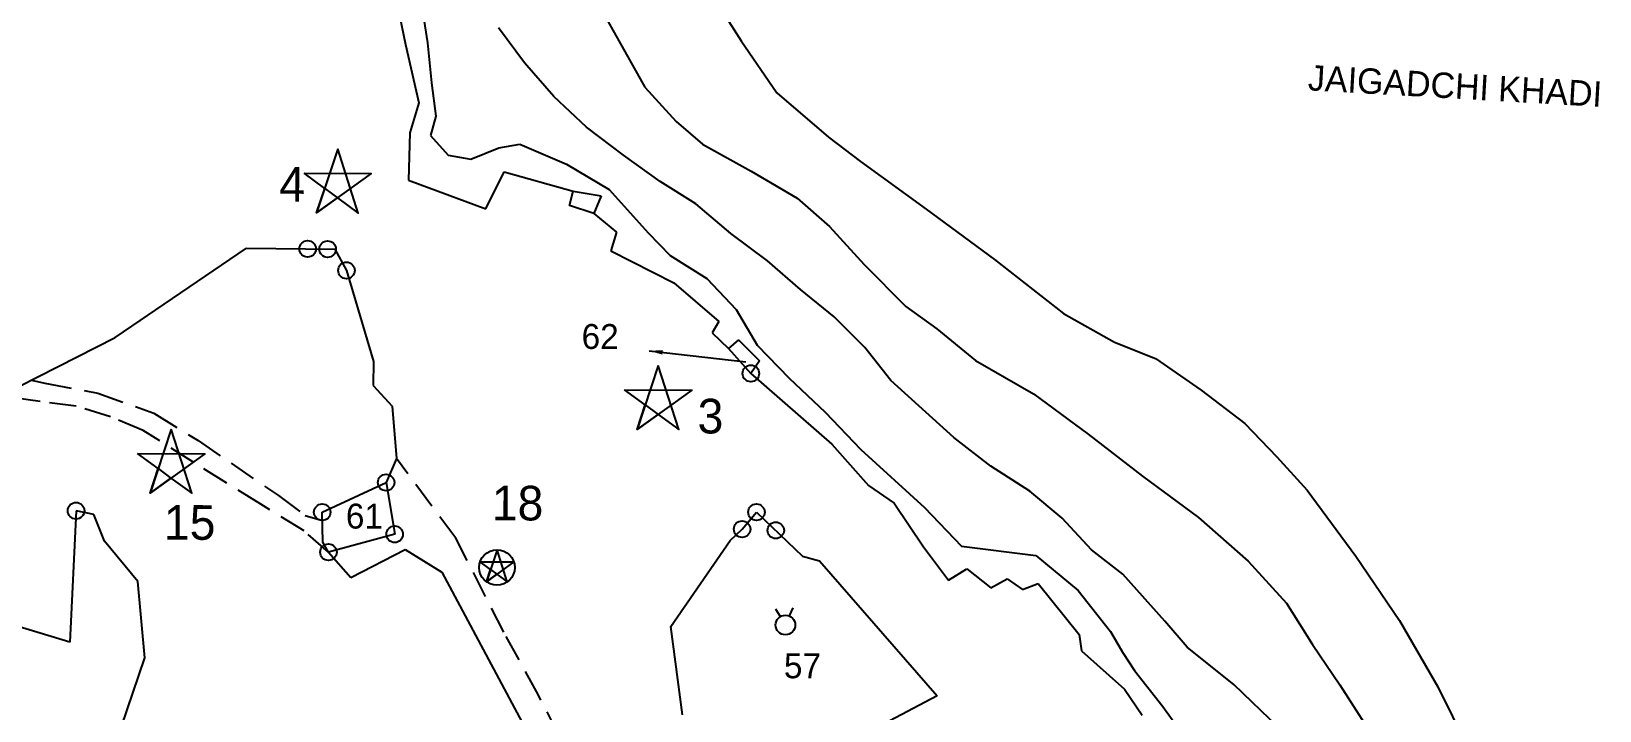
# Model space of a CAD drawing. Header units: metres. Extents: x 309704 to 311522, y 1912409 to 1914284.
# Drawn here: x 310895.7 to 311188.2, y 1912916.2 to 1913042.8 of the extents above; entities that cross this region are included whole.
import ezdxf

# ---------------------------------------------------------------- set-up
doc = ezdxf.new("R2010")
doc.units = ezdxf.units.M
doc.linetypes.add('DASHED', pattern=[0.75, 0.5, -0.25])
for name, color, linetype in [('LINE_CARTTRACK', 2, 'DASHED'), ('LINE_WATER', 4, 'Continuous'), ('POLY_PARCEL', 6, 'Continuous'), ('POLY_WATER', 4, 'Continuous'), ('TEXT_MAPIN', 7, 'Continuous'), ('TEXT_MAPOUT', 7, 'Continuous'), ('TEXT_PARCEL', 7, 'Continuous')]:
    doc.layers.add(name, color=color, linetype=linetype)
doc.styles.add('TEXT_MAP', font='')
doc.styles.get('TEXT_MAP').set_extended_font_data('Kruti Dev 050')
doc.dimstyles.get("Standard").update_dxf_attribs({"dimtxt": 0.18, "dimasz": 0.18, "dimexe": 0.18, "dimexo": 0.0625, "dimgap": 0.09, "dimtad": 0, "dimtih": 1, "dimtoh": 1, "dimdec": 4, "dimzin": 0, "dimdsep": 46, "dimtxsty": 'Standard', "dimcen": 0.09, "dimadec": 0, "dimazin": 0, "dimtfac": 1, "dimtdec": 4, "dimtofl": 0, "dimtmove": 0, "dimatfit": 3, "dimfxl": 1, "dimtolj": 1, "dimtzin": 0, "dimarcsym": 0})

msp = doc.modelspace()

# ---------------------------------------------------------------- linework, layer by layer
for points in [[(310952.87, 1913020.93), (310948.93, 1913009.01), (310952.82, 1913011.81), (310956.68, 1913008.97)], [(310946.57, 1913016.39), (310959.12, 1913016.34), (310948.92, 1913009), (310950.43, 1913013.57)], [(311012.65, 1912980.57), (311008.71, 1912968.65), (311012.6, 1912971.45), (311016.46, 1912968.61)], [(311006.35, 1912976.03), (311018.9, 1912975.98), (311008.7, 1912968.65), (311010.21, 1912973.21)], [(310921.81, 1912968.69), (310917.87, 1912956.78), (310921.76, 1912959.57), (310925.63, 1912956.74)], [(310915.51, 1912964.16), (310928.06, 1912964.1), (310917.87, 1912956.77), (310919.37, 1912961.33)], [(310982.58, 1912946.22), (310980.61, 1912940.26), (310982.55, 1912941.66), (310984.49, 1912940.25)], [(310979.43, 1912943.96), (310985.7, 1912943.93), (310980.6, 1912940.26), (310981.36, 1912942.54)]]:
    msp.add_lwpolyline(points, close=True)
for points in [[(310950.43, 1913013.57), (310952.82, 1913011.81)], [(311010.21, 1912973.21), (311012.6, 1912971.45)], [(310919.37, 1912961.33), (310921.76, 1912959.57)], [(310981.36, 1912942.54), (310982.55, 1912941.66)], [(311034.52, 1912935.17), (311035.4, 1912933.75)], [(311037.73, 1912935.41), (311037.08, 1912933.87)]]:
    msp.add_lwpolyline(points)
for centre, radius in [((310947.25, 1913002.29), 1.54), ((310950.97, 1913002.25), 1.54), ((310954.49, 1912998.28), 1.54), ((311029.91, 1912979.08), 1.54), ((310961.88, 1912958.74), 1.54), ((310904.06, 1912953.48), 1.54), ((310949.96, 1912953.21), 1.54), ((311030.96, 1912953.21), 1.54), ((310963.48, 1912949.1), 1.54), ((311028.28, 1912950.05), 1.54), ((311034.56, 1912949.83), 1.54), ((310951.13, 1912945.76), 1.54), ((310982.56, 1912942.9), 3.31), ((311036.36, 1912932.19), 1.83)]:
    msp.add_circle(centre, radius)
at = {"layer": 'LINE_CARTTRACK', "ltscale": 10}
for p, q in [((310895.73, 1912977.82), (310898.22, 1912977.28)), ((310898.22, 1912977.28), (310908.1, 1912975.41)), ((310897.39, 1912973.84), (310889.97, 1912974.88)), ((310904.06, 1912972.96), (310897.39, 1912973.84)), ((310908.1, 1912975.41), (310918.59, 1912971.66)), ((310910.46, 1912970.99), (310904.06, 1912972.96)), ((310916.59, 1912968.43), (310910.46, 1912970.99)), ((310918.59, 1912971.66), (310926.8, 1912966.56)), ((310926, 1912962.47), (310916.59, 1912968.43)), ((310926.8, 1912966.56), (310941.79, 1912956.3)), ((310938.53, 1912954.69), (310926, 1912962.47)), ((310974.91, 1912948.35), (310963.82, 1912963.22)), ((310941.79, 1912956.3), (310946.81, 1912952.57)), ((310946.57, 1912949.72), (310938.53, 1912954.69)), ((310946.81, 1912952.57), (310949.99, 1912951.65)), ((310951.13, 1912945.76), (310946.57, 1912949.72)), ((310983.84, 1912930.84), (310974.91, 1912948.35)), ((310990.29, 1912919.12), (310983.84, 1912930.84)), ((310994.18, 1912911.53), (310990.29, 1912919.12))]:
    msp.add_line(p, q, dxfattribs=at)
at = {"layer": 'LINE_WATER'}
for p, q in [((310968.47, 1913047.82), (310969.62, 1913040.72)), ((311002.42, 1913046.16), (311010.11, 1913032.43)), ((311024.94, 1913046.02), (311028.13, 1913041.1)), ((310987.7, 1913036.98), (310982.85, 1913043.52)), ((311028.13, 1913041.1), (311034.78, 1913031.37)), ((310969.62, 1913040.72), (310970.34, 1913033.26)), ((310993.16, 1913030.72), (310987.7, 1913036.98)), ((310970.34, 1913033.26), (310971.17, 1913027.02)), ((311010.11, 1913032.43), (311016.01, 1913026.03)), ((310999.27, 1913024.96), (310993.16, 1913030.72)), ((311034.78, 1913031.37), (311044.41, 1913023.13)), ((310971.17, 1913027.02), (310970.19, 1913023.45)), ((311006.18, 1913019.77), (310999.27, 1913024.96)), ((311016.01, 1913026.03), (311020.91, 1913021.78)), ((310970.19, 1913023.45), (310973.44, 1913019.78)), ((310977.71, 1913019.04), (310982.92, 1913021.1)), ((310982.92, 1913021.1), (310986.84, 1913021.79)), ((310986.84, 1913021.79), (310995.55, 1913018.1)), ((311020.91, 1913021.78), (311029.97, 1913016.79)), ((311044.41, 1913023.13), (311050.36, 1913018.58)), ((310973.44, 1913019.78), (310977.71, 1913019.04)), ((310995.55, 1913018.1), (311003.46, 1913013.33)), ((311013.01, 1913014.87), (311006.18, 1913019.77)), ((311050.36, 1913018.58), (311062.63, 1913009.68)), ((311019.64, 1913010.68), (311013.01, 1913014.87)), ((311029.97, 1913016.79), (311038.52, 1913011.74)), ((311003.46, 1913013.33), (311010.78, 1913005.28)), ((311026.18, 1913005.13), (311019.64, 1913010.68)), ((311038.52, 1913011.74), (311044.57, 1913006.48)), ((311062.63, 1913009.68), (311075.34, 1913000.3)), ((311044.57, 1913006.48), (311051.03, 1912999.36)), ((311010.78, 1913005.28), (311014.89, 1913001.03)), ((311033.01, 1913000.09), (311026.18, 1913005.13)), ((311014.89, 1913001.03), (311021.73, 1912996.77)), ((311075.34, 1913000.3), (311088.2, 1912990.27)), ((311039.2, 1912994.75), (311033.01, 1913000.09)), ((311051.03, 1912999.36), (311058.82, 1912991.58)), ((311021.73, 1912996.77), (311027.19, 1912991.01)), ((311045.46, 1912989.64), (311039.2, 1912994.75)), ((311058.82, 1912991.58), (311064.58, 1912987.4)), ((311027.19, 1912991.01), (311031.07, 1912984.33)), ((311051.14, 1912983.88), (311045.46, 1912989.64)), ((311088.2, 1912990.27), (311097.73, 1912984.89)), ((311064.58, 1912987.4), (311071.84, 1912981.49)), ((311031.07, 1912984.33), (311037.04, 1912978.21)), ((311056.03, 1912977.77), (311051.14, 1912983.88)), ((311097.73, 1912984.89), (311105.36, 1912981.89)), ((311071.84, 1912981.49), (311082.62, 1912975.28)), ((311105.36, 1912981.89), (311113.89, 1912975.97)), ((311037.04, 1912978.21), (311043.8, 1912971.88)), ((311067.76, 1912967.11), (311056.03, 1912977.77)), ((311082.62, 1912975.28), (311092.82, 1912967.78)), ((311113.89, 1912975.97), (311122.05, 1912969.74)), ((311043.8, 1912971.88), (311050.41, 1912964.9)), ((311122.05, 1912969.74), (311128.04, 1912963.51)), ((311074.66, 1912961.77), (311067.76, 1912967.11)), ((311092.82, 1912967.78), (311102.94, 1912959.93)), ((311050.41, 1912964.9), (311062.28, 1912954.09)), ((311128.04, 1912963.51), (311133.66, 1912957.29)), ((311081.93, 1912957.16), (311074.66, 1912961.77)), ((311102.94, 1912959.93), (311113.42, 1912952.21)), ((311087.97, 1912952.11), (311081.93, 1912957.16)), ((311133.66, 1912957.29), (311142.73, 1912945.01)), ((311062.28, 1912954.09), (311069.17, 1912946.9)), ((311093.44, 1912946.21), (311087.97, 1912952.11)), ((311113.42, 1912952.21), (311122.69, 1912944.07)), ((311069.17, 1912946.9), (311083.06, 1912945.11)), ((311083.06, 1912945.11), (311090.96, 1912938.63)), ((311099.27, 1912941.67), (311093.44, 1912946.21)), ((311142.73, 1912945.01), (311150.88, 1912933.01)), ((311107.13, 1912932.89), (311099.27, 1912941.67)), ((311122.69, 1912944.07), (311129.79, 1912936.23)), ((311090.96, 1912938.63), (311096.99, 1912931)), ((311129.79, 1912936.23), (311134.68, 1912928.54)), ((311111.3, 1912928.07), (311107.13, 1912932.89)), ((311150.88, 1912933.01), (311158.01, 1912920.69)), ((311096.99, 1912931), (311099.24, 1912927.12)), ((311099.24, 1912927.12), (311101.48, 1912923.68)), ((311120.03, 1912921.01), (311111.3, 1912928.07)), ((311134.68, 1912928.54), (311139.78, 1912921.06)), ((311101.48, 1912923.68), (311106.73, 1912916.99)), ((311128.32, 1912913.09), (311120.03, 1912921.01)), ((311139.78, 1912921.06), (311144.87, 1912913.09)), ((311158.01, 1912920.69), (311164.27, 1912908.1)), ((311106.73, 1912916.99), (311111.69, 1912910.16))]:
    msp.add_line(p, q, dxfattribs=at)
at = {"layer": 'POLY_PARCEL'}
for p, q in [((310911.34, 1912985.78), (310935.87, 1913002.42)), ((310935.87, 1913002.42), (310952.32, 1913002.23)), ((310952.32, 1913002.23), (310954.49, 1912998.28)), ((310954.49, 1912998.28), (310959.52, 1912981.29)), ((310889.97, 1912974.88), (310911.34, 1912985.78)), ((311025.74, 1912983.71), (311029.91, 1912979.08)), ((310959.52, 1912981.29), (310959.44, 1912976.81)), ((310959.44, 1912976.81), (310962.99, 1912972.96)), ((310962.99, 1912972.96), (310963.82, 1912963.22)), ((310963.82, 1912963.22), (310961.88, 1912958.74)), ((310949.96, 1912953.21), (310961.88, 1912958.74)), ((310961.88, 1912958.74), (310963.48, 1912949.1)), ((310904.06, 1912953.48), (310902.89, 1912928.98)), ((310907.4, 1912952.78), (310904.06, 1912953.48)), ((310909.36, 1912947.8), (310907.4, 1912952.78)), ((310950.09, 1912947.63), (310949.96, 1912953.21)), ((311028.28, 1912950.05), (311030.96, 1912953.21)), ((311030.96, 1912953.21), (311039.57, 1912945.03)), ((310915.59, 1912940.29), (310909.36, 1912947.8)), ((310951.13, 1912945.76), (310950.09, 1912947.63)), ((310963.48, 1912949.1), (310951.13, 1912945.76)), ((311015, 1912931.9), (311026.07, 1912947.94)), ((311026.07, 1912947.94), (311028.28, 1912950.05)), ((310951.13, 1912945.76), (310955.33, 1912941.04)), ((310955.33, 1912941.04), (310965.44, 1912946.24)), ((310965.44, 1912946.24), (310972.28, 1912942.05)), ((311039.57, 1912945.03), (311042.7, 1912944.14)), ((310972.28, 1912942.05), (310989.19, 1912910.39)), ((311042.7, 1912944.14), (311064.68, 1912918.97)), ((310916.86, 1912926.06), (310915.59, 1912940.29)), ((310902.89, 1912928.98), (310888.25, 1912933.41)), ((311017.18, 1912915.47), (311015, 1912931.9)), ((310912.44, 1912913.08), (310916.86, 1912926.06)), ((311064.68, 1912918.97), (311041.92, 1912907.04))]:
    msp.add_line(p, q, dxfattribs=at)
at = {"layer": 'POLY_WATER'}
for p, q in [((310962.13, 1913057.04), (310965.47, 1913040.39)), ((310965.47, 1913040.39), (310967.99, 1913029.54)), ((310967.99, 1913029.54), (310966.29, 1913023.92)), ((310966.29, 1913023.92), (310966.04, 1913015.13)), ((310966.04, 1913015.13), (310980.51, 1913009.77)), ((310980.51, 1913009.77), (310983.92, 1913016.67)), ((310983.92, 1913016.67), (310996.77, 1913013.03)), ((310996.07, 1913010.38), (310996.77, 1913013.03)), ((310996.77, 1913013.03), (311001.98, 1913012.15)), ((311001.98, 1913012.15), (311000.64, 1913008.91)), ((311000.64, 1913008.91), (310996.07, 1913010.38)), ((311000.64, 1913008.91), (311004.85, 1913005.39)), ((311004.85, 1913005.39), (311003.81, 1913001.9)), ((311003.81, 1913001.9), (311015.54, 1912995.96)), ((311015.54, 1912995.96), (311023.93, 1912988.75)), ((311023.93, 1912988.75), (311022.68, 1912986.63)), ((311022.68, 1912986.63), (311025.74, 1912983.71)), ((311027.62, 1912985.37), (311025.74, 1912983.71)), ((311027.62, 1912985.37), (311031.53, 1912981.43)), ((311031.53, 1912981.43), (311029.91, 1912979.08)), ((311029.91, 1912979.08), (311044.99, 1912965.87)), ((311044.99, 1912965.87), (311051.83, 1912958.16)), ((311051.83, 1912958.16), (311056.65, 1912954.9)), ((311056.65, 1912954.9), (311062.13, 1912946.77)), ((311062.13, 1912946.77), (311066.8, 1912940.52)), ((311066.8, 1912940.52), (311070.19, 1912942.63)), ((311070.19, 1912942.63), (311074.66, 1912939.12)), ((311074.66, 1912939.12), (311077.7, 1912940.81)), ((311077.7, 1912940.81), (311080.56, 1912938.83)), ((311080.56, 1912938.83), (311083.51, 1912939.93)), ((311083.51, 1912939.93), (311091.12, 1912930.42)), ((311091.12, 1912930.42), (311091.58, 1912927.35)), ((311091.58, 1912927.35), (311099.63, 1912920.23)), ((311099.63, 1912920.23), (311102.9, 1912915.35))]:
    msp.add_line(p, q, dxfattribs=at)

# ---------------------------------------------------------------- texts
at = {"layer": 'TEXT_MAPIN'}
msp.add_text('JAIGADCHI KHADI', height=4.7364, rotation=356.7585, dxfattribs=at).set_placement((311133.72, 1913031.86))
at = {"layer": 'TEXT_MAPOUT'}
for s, height, p in [('4', 6.46, (310941.94, 1913011.11)), ('3', 6.46, (311019.97, 1912967.9)), ('18', 6.456, (310981.59, 1912951.71)), ('15', 6.456, (310920.44, 1912948.1))]:
    msp.add_text(s, height=height, rotation=359.7373, dxfattribs=at).set_placement(p)
at = {"layer": 'TEXT_PARCEL', "style": 'TEXT_MAP'}
for s, p in [('62', (310998.34, 1912983.65)), ('61', (310954.37, 1912950.17)), ('57', (311036.07, 1912922.27))]:
    msp.add_text(s, height=4.648, rotation=359.7373, dxfattribs=at).set_placement(p)

# ---------------------------------------------------------------- leaders
msp.add_leader([(311010.94, 1912983.29), (311028.99, 1912981.27)], dimstyle='Standard', override={"dimtxt": 2.5, "dimasz": 2.5, "dimexe": 1.25, "dimexo": 0.625, "dimgap": 0.625, "dimtad": 1, "dimtih": 0, "dimtoh": 0, "dimzin": 8, "dimcen": 2.5, "dimtofl": 1})

doc.saveas('drawing.dxf')
